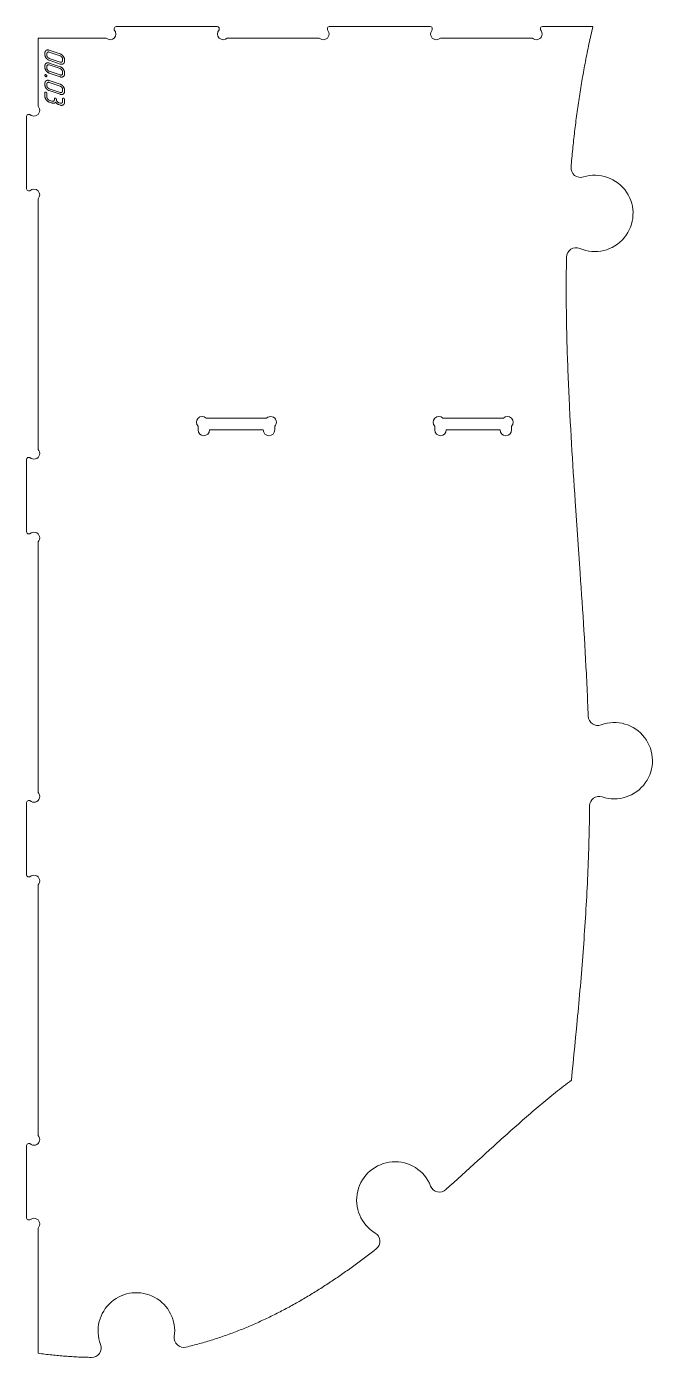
# Model space of a CAD drawing. Header units: millimetres. Extents: x 20 to 1394, y -707 to -10.
# Drawn here: x 1065 to 1394, y -707 to -10 of the extents above; entities that cross this region are included whole.
import ezdxf

# ---------------------------------------------------------------- set-up
doc = ezdxf.new("R2010")
doc.units = ezdxf.units.MM
doc.layers.add('Cut', color=7, linetype='Continuous', lineweight=0)
doc.layers.add('Mark', color=7, linetype='Continuous', lineweight=0)

msp = doc.modelspace()

# ---------------------------------------------------------------- linework, layer by layer
at = {"layer": 'Cut'}
for points in [[(1071.39, -16.18), (1107.15, -16.18, 1), (1111.39, -11.94), (1111.39, -11.18, -0.414214), (1112.39, -10.18), (1165.39, -10.18, -0.414214), (1166.39, -11.18), (1166.39, -11.94, 1), (1170.63, -16.18), (1218.86, -16.18, 1), (1223.1, -11.94), (1223.1, -11.18, -0.414214), (1224.1, -10.18), (1277.1, -10.18, -0.414214), (1278.1, -11.18), (1278.1, -11.94, 1), (1282.34, -16.18), (1330.57, -16.18, 1), (1334.81, -11.94), (1334.81, -11.18, -0.414214), (1335.81, -10.18), (1362.31, -10.18), (1362.04, -11.31), (1361.78, -12.45), (1361.52, -13.58), (1361.26, -14.72), (1361.01, -15.86), (1360.76, -16.99), (1360.51, -18.13), (1360.27, -19.27), (1360.02, -20.41), (1359.78, -21.55), (1359.55, -22.69), (1359.32, -23.83), (1359.08, -24.97), (1358.86, -26.11), (1358.63, -27.25), (1358.41, -28.39), (1358.19, -29.54), (1357.98, -30.68), (1357.76, -31.82), (1357.55, -32.97), (1357.34, -34.11), (1357.14, -35.26), (1356.94, -36.4), (1356.74, -37.55), (1356.54, -38.69), (1356.35, -39.84), (1356.15, -40.99), (1355.97, -42.14), (1355.78, -43.29), (1355.6, -44.44), (1355.42, -45.58), (1355.24, -46.73), (1355.06, -47.88), (1354.89, -49.04), (1354.72, -50.19), (1354.55, -51.34), (1354.39, -52.49), (1354.22, -53.64), (1354.06, -54.8), (1353.91, -55.95), (1353.75, -57.1), (1353.6, -58.26), (1353.45, -59.41), (1353.3, -60.57), (1353.16, -61.72), (1353.01, -62.88), (1352.87, -64.04), (1352.74, -65.19), (1352.6, -66.35), (1352.47, -67.51), (1352.34, -68.67), (1352.21, -69.82), (1352.08, -70.98), (1351.96, -72.14), (1351.84, -73.3), (1351.72, -74.46), (1351.6, -75.62), (1351.49, -76.78), (1351.38, -77.94), (1351.27, -79.11), (1351.16, -80.27), (1351.06, -81.43), (1350.95, -82.59), (1350.85, -83.76, 0.533959), (1357.34, -88.95, -1.438502), (1355.45, -126.4, 0.532879), (1348.48, -130.9), (1348.45, -132.76), (1348.42, -134.63), (1348.39, -136.5), (1348.37, -138.37), (1348.36, -140.24), (1348.34, -142.11), (1348.34, -143.98), (1348.33, -145.85), (1348.33, -147.72), (1348.33, -149.59), (1348.34, -151.47), (1348.35, -153.34), (1348.36, -155.21), (1348.38, -157.09), (1348.4, -158.96), (1348.43, -160.84), (1348.45, -162.72), (1348.48, -164.59), (1348.52, -166.47), (1348.55, -168.35), (1348.59, -170.22), (1348.64, -172.1), (1348.68, -173.98), (1348.73, -175.86), (1348.79, -177.74), (1348.84, -179.62), (1348.9, -181.5), (1348.96, -183.38), (1349.02, -185.26), (1349.09, -187.14), (1349.16, -189.02), (1349.23, -190.9), (1349.3, -192.79), (1349.38, -194.67), (1349.46, -196.55), (1349.54, -198.43), (1349.62, -200.32), (1349.71, -202.2), (1349.79, -204.09), (1349.88, -205.97), (1349.98, -207.85), (1350.07, -209.74), (1350.26, -213.51), (1350.46, -217.28), (1350.67, -221.05), (1350.89, -224.82), (1351.11, -228.59), (1351.33, -232.37), (1351.56, -236.14), (1351.8, -239.91), (1352.04, -243.68), (1352.29, -247.46), (1352.54, -251.23), (1352.79, -255), (1353.04, -258.78), (1353.56, -266.32), (1354.08, -273.86), (1354.6, -281.4), (1355.13, -288.94), (1355.65, -296.47), (1355.9, -300.24), (1356.16, -304), (1356.41, -307.76), (1356.66, -311.52), (1356.9, -315.28), (1357.14, -319.04), (1357.38, -322.8), (1357.61, -326.55), (1357.84, -330.3), (1358.06, -334.05), (1358.27, -337.8), (1358.48, -341.55), (1358.68, -345.29), (1358.88, -349.04), (1358.97, -350.91), (1359.06, -352.77), (1359.15, -354.64), (1359.24, -356.51), (1359.33, -358.38), (1359.41, -360.25), (1359.49, -362.11), (1359.57, -363.98), (1359.64, -365.84), (1359.72, -367.71), (1359.79, -369.57), (1359.86, -371.43, 0.510646), (1366.59, -375.94, -1.411983), (1367.18, -413.67, 0.509651), (1360.59, -418.37), (1360.57, -420.64), (1360.54, -422.91), (1360.51, -425.18), (1360.47, -427.45), (1360.43, -429.72), (1360.38, -431.98), (1360.33, -434.24), (1360.27, -436.51), (1360.2, -438.77), (1360.13, -441.03), (1360.06, -443.29), (1359.98, -445.54), (1359.9, -447.8), (1359.81, -450.06), (1359.72, -452.31), (1359.62, -454.57), (1359.52, -456.82), (1359.41, -459.07), (1359.3, -461.32), (1359.19, -463.57), (1359.07, -465.82), (1358.94, -468.07), (1358.82, -470.31), (1358.68, -472.56), (1358.55, -474.81), (1358.41, -477.05), (1358.27, -479.3), (1358.12, -481.54), (1357.97, -483.78), (1357.82, -486.02), (1357.66, -488.27), (1357.5, -490.51), (1357.34, -492.75), (1357.17, -494.99), (1357, -497.23), (1356.83, -499.47), (1356.65, -501.7), (1356.47, -503.94), (1356.29, -506.18), (1356.11, -508.42), (1355.92, -510.65), (1355.73, -512.89), (1355.54, -515.13), (1355.34, -517.36), (1355.14, -519.6), (1354.94, -521.84), (1354.74, -524.07), (1354.54, -526.31), (1354.33, -528.54), (1354.12, -530.78), (1353.7, -535.25), (1353.27, -539.72), (1352.83, -544.18), (1352.39, -548.65), (1351.94, -553.13), (1351.48, -557.6), (1351.02, -562.07), (1349.99, -562.86), (1348.95, -563.65), (1347.91, -564.45), (1346.88, -565.26), (1345.85, -566.07), (1344.82, -566.88), (1343.79, -567.7), (1342.77, -568.52), (1341.74, -569.34), (1340.72, -570.17), (1339.69, -571.01), (1338.67, -571.85), (1337.65, -572.69), (1336.63, -573.54), (1335.62, -574.39), (1334.6, -575.24), (1333.58, -576.1), (1332.56, -576.96), (1331.55, -577.82), (1330.53, -578.69), (1329.52, -579.57), (1328.5, -580.44), (1327.49, -581.32), (1326.47, -582.21), (1325.45, -583.09), (1324.44, -583.98), (1323.42, -584.88), (1322.4, -585.77), (1321.39, -586.67), (1320.37, -587.58), (1319.35, -588.48), (1318.33, -589.39), (1317.31, -590.3), (1316.29, -591.21), (1315.27, -592.13), (1314.25, -593.05), (1313.23, -593.97), (1312.21, -594.89), (1311.18, -595.82), (1310.16, -596.75), (1309.13, -597.68), (1308.11, -598.61), (1306.05, -600.48), (1304, -602.35), (1301.93, -604.23), (1299.87, -606.12), (1297.79, -608.01), (1295.72, -609.9), (1293.63, -611.8), (1291.54, -613.7), (1289.45, -615.59), (1287.35, -617.49), (1285.24, -619.39, -0.522607), (1277.25, -617.52, 1.395551), (1248.23, -642.16, -0.526423), (1248.75, -650.39), (1247.37, -651.46), (1245.99, -652.52), (1244.61, -653.58), (1243.22, -654.64), (1241.83, -655.69), (1240.43, -656.73), (1239.03, -657.77), (1237.63, -658.8), (1236.92, -659.31), (1236.21, -659.83), (1235.51, -660.34), (1234.8, -660.85), (1234.09, -661.35), (1233.38, -661.86), (1232.66, -662.36), (1231.95, -662.87), (1231.23, -663.37), (1230.52, -663.86), (1229.8, -664.36), (1229.08, -664.86), (1228.36, -665.35), (1227.64, -665.84), (1226.91, -666.33), (1226.19, -666.82), (1225.46, -667.31), (1224.74, -667.79), (1224.01, -668.27), (1223.28, -668.75), (1222.54, -669.23), (1221.81, -669.71), (1221.08, -670.18), (1220.34, -670.65), (1219.6, -671.12), (1218.86, -671.59), (1218.12, -672.06), (1217.38, -672.52), (1216.64, -672.98), (1215.89, -673.44), (1215.15, -673.9), (1214.4, -674.36), (1213.65, -674.81), (1212.9, -675.26), (1212.15, -675.71), (1211.39, -676.16), (1210.64, -676.6), (1209.88, -677.04), (1209.12, -677.48), (1208.36, -677.92), (1207.6, -678.35), (1206.84, -678.79), (1206.07, -679.22), (1205.3, -679.64), (1204.54, -680.07), (1203.77, -680.49), (1202.99, -680.91), (1202.22, -681.33), (1201.45, -681.74), (1200.67, -682.16), (1199.89, -682.57), (1199.11, -682.97), (1198.33, -683.38), (1197.55, -683.78), (1196.76, -684.18), (1195.98, -684.58), (1195.19, -684.97), (1194.4, -685.36), (1193.61, -685.75), (1192.81, -686.14), (1192.02, -686.52), (1191.22, -686.9), (1190.42, -687.28), (1189.62, -687.65), (1188.82, -688.03), (1188.02, -688.39), (1187.21, -688.76), (1186.4, -689.12), (1185.59, -689.48), (1184.78, -689.84), (1183.97, -690.2), (1183.16, -690.55), (1182.34, -690.89), (1181.52, -691.24), (1180.7, -691.58), (1179.88, -691.92), (1179.05, -692.26), (1178.23, -692.59), (1177.4, -692.92), (1176.57, -693.25), (1175.74, -693.57), (1174.9, -693.89), (1174.07, -694.21), (1173.23, -694.52), (1172.39, -694.83), (1171.55, -695.14), (1170.71, -695.44), (1169.86, -695.74), (1169.01, -696.04), (1168.16, -696.33), (1167.31, -696.62), (1166.46, -696.91), (1165.6, -697.19), (1164.75, -697.47), (1163.89, -697.75), (1163.03, -698.02), (1162.16, -698.29), (1161.3, -698.56), (1160.43, -698.82), (1159.56, -699.08), (1158.69, -699.34), (1157.81, -699.59), (1156.94, -699.83), (1156.06, -700.08), (1155.18, -700.32), (1154.3, -700.56), (1153.41, -700.79), (1152.53, -701.02), (1151.64, -701.25), (1150.75, -701.47), (1149.85, -701.69), (1148.96, -701.9, -0.528724), (1142.85, -696.33, 1.287373), (1104.13, -700.53, -0.527789), (1099.38, -707.28), (1098.53, -707.27), (1097.69, -707.25), (1096.84, -707.23), (1095.98, -707.21), (1095.13, -707.18), (1094.28, -707.15), (1093.42, -707.12), (1092.56, -707.08), (1091.7, -707.04), (1090.84, -706.99), (1089.97, -706.95), (1089.11, -706.9), (1088.24, -706.84), (1087.37, -706.78), (1086.5, -706.72), (1085.62, -706.66), (1084.75, -706.59), (1083.87, -706.52), (1082.99, -706.44), (1082.11, -706.36), (1081.23, -706.28), (1080.34, -706.19), (1079.46, -706.1), (1078.57, -706.01), (1077.68, -705.91), (1076.79, -705.81), (1075.89, -705.7), (1074.99, -705.6), (1074.1, -705.48), (1073.2, -705.37), (1072.29, -705.25), (1071.39, -705.13), (1071.39, -639.52, 1), (1067.15, -635.28), (1066.39, -635.28, -0.414214), (1065.39, -634.28), (1065.39, -596.28, -0.414214), (1066.39, -595.28), (1067.15, -595.28, 1), (1071.39, -591.03), (1071.39, -459.82, 1), (1067.15, -455.58), (1066.39, -455.58, -0.414214), (1065.39, -454.58), (1065.39, -416.58, -0.414214), (1066.39, -415.58), (1067.15, -415.58, 1), (1071.39, -411.33), (1071.39, -280.12, 1), (1067.15, -275.88), (1066.39, -275.88, -0.414214), (1065.39, -274.88), (1065.39, -236.88, -0.414214), (1066.39, -235.88), (1067.15, -235.88, 1), (1071.39, -231.63), (1071.39, -100.42, 1), (1067.15, -96.18), (1066.39, -96.18, -0.414214), (1065.39, -95.18), (1065.39, -57.18, -0.414214), (1066.39, -56.18), (1067.15, -56.18, 1), (1071.39, -51.93)], [(1159.53, -215.28, 1), (1155.29, -219.52), (1155.29, -221.48, 1), (1161.29, -221.48), (1189.49, -221.48, 1), (1195.49, -221.48), (1195.49, -219.52, 1), (1191.25, -215.28)], [(1283.7, -215.28, 1), (1279.46, -219.52), (1279.46, -221.48, 1), (1285.46, -221.48), (1313.66, -221.48, 1), (1319.66, -221.48), (1319.66, -219.52, 1), (1315.41, -215.28)]]:
    msp.add_lwpolyline(points, format="xyb", close=True, dxfattribs=at)
at = {"layer": 'Mark'}
for points in [[(1077.28, -27.83), (1082.99, -29.77), (1083.11, -29.81), (1083.22, -29.84), (1083.34, -29.87), (1083.45, -29.89), (1083.56, -29.9), (1083.66, -29.91), (1083.77, -29.91), (1083.87, -29.9), (1083.97, -29.89), (1084.07, -29.88), (1084.16, -29.85), (1084.26, -29.82), (1084.35, -29.79), (1084.44, -29.75), (1084.52, -29.7), (1084.61, -29.65), (1084.69, -29.59), (1084.76, -29.53), (1084.84, -29.47), (1084.9, -29.4), (1084.96, -29.32), (1085.02, -29.24), (1085.06, -29.16), (1085.11, -29.08), (1085.15, -28.99), (1085.18, -28.89), (1085.21, -28.8), (1085.23, -28.7), (1085.25, -28.59), (1085.27, -28.48), (1085.27, -28.37), (1085.28, -28.25), (1085.28, -27.54), (1085.27, -27.42), (1085.27, -27.3), (1085.25, -27.18), (1085.23, -27.07), (1085.21, -26.95), (1085.18, -26.83), (1085.15, -26.72), (1085.11, -26.6), (1085.06, -26.49), (1085.01, -26.37), (1084.96, -26.26), (1084.9, -26.14), (1084.83, -26.03), (1084.76, -25.92), (1084.69, -25.8), (1084.61, -25.69), (1084.52, -25.58), (1084.43, -25.48), (1084.35, -25.38), (1084.25, -25.28), (1084.16, -25.19), (1084.07, -25.1), (1083.97, -25.02), (1083.87, -24.94), (1083.77, -24.86), (1083.66, -24.79), (1083.55, -24.73), (1083.45, -24.67), (1083.34, -24.61), (1083.22, -24.56), (1083.11, -24.52), (1082.99, -24.47), (1077.28, -22.53), (1077.16, -22.49), (1077.04, -22.46), (1076.93, -22.44), (1076.82, -22.42), (1076.71, -22.4), (1076.6, -22.4), (1076.5, -22.39), (1076.4, -22.4), (1076.3, -22.41), (1076.2, -22.43), (1076.1, -22.45), (1076.01, -22.48), (1075.92, -22.51), (1075.83, -22.55), (1075.74, -22.6), (1075.66, -22.65), (1075.58, -22.71), (1075.5, -22.77), (1075.43, -22.83), (1075.37, -22.9), (1075.31, -22.98), (1075.25, -23.05), (1075.2, -23.13), (1075.16, -23.22), (1075.12, -23.31), (1075.08, -23.4), (1075.06, -23.5), (1075.03, -23.6), (1075.01, -23.7), (1075, -23.81), (1074.99, -23.92), (1074.99, -24.04), (1074.99, -24.75), (1074.99, -24.87), (1075, -24.99), (1075.01, -25.11), (1075.03, -25.23), (1075.06, -25.35), (1075.08, -25.46), (1075.12, -25.58), (1075.16, -25.7), (1075.2, -25.81), (1075.25, -25.93), (1075.31, -26.04), (1075.37, -26.16), (1075.43, -26.27), (1075.5, -26.38), (1075.58, -26.5), (1075.66, -26.61), (1075.74, -26.72), (1075.83, -26.83), (1075.92, -26.93), (1076.01, -27.02), (1076.1, -27.11), (1076.2, -27.2), (1076.3, -27.29), (1076.4, -27.36), (1076.5, -27.44), (1076.6, -27.51), (1076.71, -27.57), (1076.82, -27.63), (1076.93, -27.69), (1077.04, -27.74), (1077.16, -27.79)], [(1077.28, -26.82), (1082.99, -28.77), (1083.06, -28.79), (1083.12, -28.8), (1083.18, -28.82), (1083.25, -28.83), (1083.31, -28.84), (1083.37, -28.84), (1083.43, -28.84), (1083.48, -28.84), (1083.54, -28.83), (1083.59, -28.82), (1083.65, -28.81), (1083.7, -28.79), (1083.75, -28.77), (1083.8, -28.75), (1083.85, -28.72), (1083.9, -28.69), (1083.94, -28.66), (1083.99, -28.63), (1084.03, -28.59), (1084.06, -28.55), (1084.1, -28.51), (1084.13, -28.46), (1084.16, -28.42), (1084.18, -28.37), (1084.2, -28.32), (1084.22, -28.27), (1084.24, -28.21), (1084.25, -28.16), (1084.26, -28.1), (1084.27, -28.04), (1084.27, -27.97), (1084.28, -27.91), (1084.28, -27.2), (1084.27, -27.13), (1084.27, -27.07), (1084.26, -27), (1084.25, -26.94), (1084.24, -26.87), (1084.22, -26.81), (1084.2, -26.74), (1084.18, -26.68), (1084.16, -26.61), (1084.13, -26.55), (1084.1, -26.49), (1084.06, -26.42), (1084.03, -26.36), (1083.99, -26.29), (1083.94, -26.23), (1083.9, -26.17), (1083.85, -26.1), (1083.8, -26.05), (1083.75, -25.99), (1083.7, -25.93), (1083.65, -25.88), (1083.59, -25.83), (1083.54, -25.79), (1083.48, -25.74), (1083.42, -25.7), (1083.37, -25.66), (1083.31, -25.62), (1083.25, -25.59), (1083.18, -25.56), (1083.12, -25.53), (1083.06, -25.5), (1082.99, -25.48), (1077.28, -23.54), (1077.21, -23.52), (1077.15, -23.5), (1077.08, -23.49), (1077.02, -23.47), (1076.96, -23.47), (1076.9, -23.46), (1076.84, -23.46), (1076.78, -23.47), (1076.73, -23.47), (1076.67, -23.48), (1076.62, -23.49), (1076.57, -23.51), (1076.52, -23.53), (1076.47, -23.55), (1076.42, -23.58), (1076.37, -23.61), (1076.32, -23.64), (1076.28, -23.67), (1076.24, -23.71), (1076.2, -23.75), (1076.17, -23.79), (1076.14, -23.83), (1076.11, -23.88), (1076.09, -23.93), (1076.06, -23.97), (1076.04, -24.03), (1076.03, -24.08), (1076.01, -24.14), (1076, -24.19), (1076, -24.25), (1075.99, -24.32), (1075.99, -24.38), (1075.99, -25.09), (1075.99, -25.16), (1076, -25.23), (1076, -25.29), (1076.01, -25.36), (1076.03, -25.42), (1076.04, -25.49), (1076.06, -25.56), (1076.08, -25.62), (1076.11, -25.69), (1076.14, -25.75), (1076.17, -25.81), (1076.2, -25.88), (1076.24, -25.94), (1076.28, -26.01), (1076.32, -26.07), (1076.37, -26.13), (1076.42, -26.2), (1076.46, -26.26), (1076.51, -26.31), (1076.57, -26.37), (1076.62, -26.42), (1076.67, -26.47), (1076.73, -26.52), (1076.78, -26.56), (1076.84, -26.6), (1076.9, -26.64), (1076.96, -26.68), (1077.02, -26.71), (1077.08, -26.74), (1077.15, -26.77), (1077.21, -26.8)], [(1077.28, -34.55), (1082.99, -36.49), (1083.11, -36.53), (1083.22, -36.56), (1083.34, -36.59), (1083.45, -36.61), (1083.56, -36.62), (1083.66, -36.63), (1083.77, -36.63), (1083.87, -36.62), (1083.97, -36.61), (1084.07, -36.6), (1084.16, -36.57), (1084.26, -36.55), (1084.35, -36.51), (1084.44, -36.47), (1084.52, -36.42), (1084.61, -36.37), (1084.69, -36.31), (1084.76, -36.25), (1084.84, -36.19), (1084.9, -36.12), (1084.96, -36.04), (1085.02, -35.97), (1085.06, -35.88), (1085.11, -35.8), (1085.15, -35.71), (1085.18, -35.62), (1085.21, -35.52), (1085.23, -35.42), (1085.25, -35.31), (1085.27, -35.2), (1085.27, -35.09), (1085.28, -34.97), (1085.28, -34.26), (1085.27, -34.14), (1085.27, -34.02), (1085.25, -33.9), (1085.23, -33.79), (1085.21, -33.67), (1085.18, -33.55), (1085.15, -33.44), (1085.11, -33.32), (1085.06, -33.21), (1085.01, -33.09), (1084.96, -32.98), (1084.9, -32.86), (1084.83, -32.75), (1084.76, -32.64), (1084.69, -32.53), (1084.61, -32.41), (1084.52, -32.3), (1084.43, -32.2), (1084.35, -32.1), (1084.25, -32), (1084.16, -31.91), (1084.07, -31.82), (1083.97, -31.74), (1083.87, -31.66), (1083.77, -31.59), (1083.66, -31.52), (1083.55, -31.45), (1083.45, -31.39), (1083.34, -31.33), (1083.22, -31.28), (1083.11, -31.24), (1082.99, -31.19), (1077.28, -29.25), (1077.16, -29.21), (1077.04, -29.18), (1076.93, -29.16), (1076.82, -29.14), (1076.71, -29.13), (1076.6, -29.12), (1076.5, -29.12), (1076.4, -29.12), (1076.3, -29.13), (1076.2, -29.15), (1076.1, -29.17), (1076.01, -29.2), (1075.92, -29.23), (1075.83, -29.27), (1075.74, -29.32), (1075.66, -29.37), (1075.58, -29.43), (1075.5, -29.49), (1075.43, -29.55), (1075.37, -29.62), (1075.31, -29.7), (1075.25, -29.77), (1075.2, -29.85), (1075.16, -29.94), (1075.12, -30.03), (1075.08, -30.12), (1075.06, -30.22), (1075.03, -30.32), (1075.01, -30.42), (1075, -30.53), (1074.99, -30.64), (1074.99, -30.76), (1074.99, -31.48), (1074.99, -31.59), (1075, -31.71), (1075.01, -31.83), (1075.03, -31.95), (1075.06, -32.07), (1075.08, -32.19), (1075.12, -32.3), (1075.16, -32.42), (1075.2, -32.53), (1075.25, -32.65), (1075.31, -32.76), (1075.37, -32.88), (1075.43, -32.99), (1075.5, -33.11), (1075.58, -33.22), (1075.66, -33.33), (1075.74, -33.44), (1075.83, -33.55), (1075.92, -33.65), (1076.01, -33.74), (1076.1, -33.84), (1076.2, -33.92), (1076.3, -34.01), (1076.4, -34.09), (1076.5, -34.16), (1076.6, -34.23), (1076.71, -34.29), (1076.82, -34.35), (1076.93, -34.41), (1077.04, -34.46), (1077.16, -34.51)], [(1077.28, -33.55), (1082.99, -35.49), (1083.06, -35.51), (1083.12, -35.53), (1083.18, -35.54), (1083.25, -35.55), (1083.31, -35.56), (1083.37, -35.56), (1083.43, -35.56), (1083.48, -35.56), (1083.54, -35.55), (1083.59, -35.54), (1083.65, -35.53), (1083.7, -35.51), (1083.75, -35.49), (1083.8, -35.47), (1083.85, -35.44), (1083.9, -35.41), (1083.94, -35.38), (1083.99, -35.35), (1084.03, -35.31), (1084.06, -35.27), (1084.1, -35.23), (1084.13, -35.19), (1084.16, -35.14), (1084.18, -35.09), (1084.2, -35.04), (1084.22, -34.99), (1084.24, -34.94), (1084.25, -34.88), (1084.26, -34.82), (1084.27, -34.76), (1084.27, -34.7), (1084.28, -34.63), (1084.28, -33.92), (1084.27, -33.85), (1084.27, -33.79), (1084.26, -33.72), (1084.25, -33.66), (1084.24, -33.59), (1084.22, -33.53), (1084.2, -33.46), (1084.18, -33.4), (1084.16, -33.34), (1084.13, -33.27), (1084.1, -33.21), (1084.06, -33.14), (1084.03, -33.08), (1083.99, -33.02), (1083.94, -32.95), (1083.9, -32.89), (1083.85, -32.83), (1083.8, -32.77), (1083.75, -32.71), (1083.7, -32.65), (1083.65, -32.6), (1083.59, -32.55), (1083.54, -32.51), (1083.48, -32.46), (1083.42, -32.42), (1083.37, -32.38), (1083.31, -32.35), (1083.25, -32.31), (1083.18, -32.28), (1083.12, -32.25), (1083.06, -32.22), (1082.99, -32.2), (1077.28, -30.26), (1077.21, -30.24), (1077.15, -30.22), (1077.08, -30.21), (1077.02, -30.2), (1076.96, -30.19), (1076.9, -30.18), (1076.84, -30.18), (1076.78, -30.19), (1076.73, -30.19), (1076.67, -30.2), (1076.62, -30.21), (1076.57, -30.23), (1076.52, -30.25), (1076.47, -30.27), (1076.42, -30.3), (1076.37, -30.33), (1076.32, -30.36), (1076.28, -30.4), (1076.24, -30.43), (1076.2, -30.47), (1076.17, -30.51), (1076.14, -30.55), (1076.11, -30.6), (1076.09, -30.65), (1076.06, -30.7), (1076.04, -30.75), (1076.03, -30.8), (1076.01, -30.86), (1076, -30.91), (1076, -30.97), (1075.99, -31.04), (1075.99, -31.1), (1075.99, -31.82), (1075.99, -31.88), (1076, -31.95), (1076, -32.01), (1076.01, -32.08), (1076.03, -32.15), (1076.04, -32.21), (1076.06, -32.28), (1076.08, -32.34), (1076.11, -32.41), (1076.14, -32.47), (1076.17, -32.54), (1076.2, -32.6), (1076.24, -32.66), (1076.28, -32.73), (1076.32, -32.79), (1076.37, -32.86), (1076.42, -32.92), (1076.46, -32.98), (1076.51, -33.04), (1076.57, -33.09), (1076.62, -33.14), (1076.67, -33.19), (1076.73, -33.24), (1076.78, -33.28), (1076.84, -33.32), (1076.9, -33.36), (1076.96, -33.4), (1077.02, -33.43), (1077.08, -33.47), (1077.15, -33.49), (1077.21, -33.52)], [(1075.99, -36.04), (1075.99, -35.98), (1075.98, -35.92), (1075.97, -35.86), (1075.96, -35.81), (1075.94, -35.76), (1075.92, -35.71), (1075.89, -35.66), (1075.87, -35.62), (1075.83, -35.58), (1075.8, -35.54), (1075.75, -35.51), (1075.71, -35.47), (1075.66, -35.44), (1075.61, -35.41), (1075.55, -35.39), (1075.49, -35.37), (1075.43, -35.35), (1075.37, -35.33), (1075.32, -35.33), (1075.27, -35.32), (1075.23, -35.33), (1075.19, -35.33), (1075.15, -35.35), (1075.12, -35.36), (1075.09, -35.39), (1075.06, -35.42), (1075.04, -35.45), (1075.02, -35.49), (1075.01, -35.53), (1075, -35.58), (1074.99, -35.64), (1074.99, -35.7), (1074.99, -35.76), (1075, -35.82), (1075.01, -35.88), (1075.02, -35.93), (1075.04, -35.98), (1075.06, -36.03), (1075.09, -36.08), (1075.12, -36.12), (1075.15, -36.16), (1075.19, -36.2), (1075.23, -36.23), (1075.27, -36.27), (1075.32, -36.3), (1075.37, -36.33), (1075.43, -36.35), (1075.49, -36.37), (1075.55, -36.39), (1075.61, -36.41), (1075.66, -36.41), (1075.71, -36.42), (1075.75, -36.41), (1075.8, -36.41), (1075.83, -36.39), (1075.87, -36.37), (1075.89, -36.35), (1075.92, -36.32), (1075.94, -36.29), (1075.96, -36.25), (1075.97, -36.2), (1075.98, -36.15), (1075.99, -36.1)], [(1077.28, -43.71), (1082.99, -45.65), (1083.11, -45.69), (1083.22, -45.72), (1083.34, -45.75), (1083.45, -45.76), (1083.56, -45.78), (1083.66, -45.79), (1083.77, -45.79), (1083.87, -45.78), (1083.97, -45.77), (1084.07, -45.75), (1084.16, -45.73), (1084.26, -45.7), (1084.35, -45.67), (1084.44, -45.63), (1084.52, -45.58), (1084.61, -45.53), (1084.69, -45.47), (1084.76, -45.41), (1084.84, -45.34), (1084.9, -45.27), (1084.96, -45.2), (1085.02, -45.12), (1085.06, -45.04), (1085.11, -44.96), (1085.15, -44.87), (1085.18, -44.77), (1085.21, -44.68), (1085.23, -44.57), (1085.25, -44.47), (1085.27, -44.36), (1085.27, -44.25), (1085.28, -44.13), (1085.28, -43.41), (1085.27, -43.3), (1085.27, -43.18), (1085.25, -43.06), (1085.23, -42.94), (1085.21, -42.83), (1085.18, -42.71), (1085.15, -42.6), (1085.11, -42.48), (1085.06, -42.36), (1085.01, -42.25), (1084.96, -42.14), (1084.9, -42.02), (1084.83, -41.91), (1084.76, -41.8), (1084.69, -41.68), (1084.61, -41.57), (1084.52, -41.46), (1084.43, -41.35), (1084.35, -41.25), (1084.25, -41.16), (1084.16, -41.07), (1084.07, -40.98), (1083.97, -40.9), (1083.87, -40.82), (1083.77, -40.74), (1083.66, -40.67), (1083.55, -40.61), (1083.45, -40.55), (1083.34, -40.49), (1083.22, -40.44), (1083.11, -40.39), (1082.99, -40.35), (1077.28, -38.41), (1077.16, -38.37), (1077.04, -38.34), (1076.93, -38.32), (1076.82, -38.3), (1076.71, -38.28), (1076.6, -38.28), (1076.5, -38.27), (1076.4, -38.28), (1076.3, -38.29), (1076.2, -38.3), (1076.1, -38.33), (1076.01, -38.36), (1075.92, -38.39), (1075.83, -38.43), (1075.74, -38.48), (1075.66, -38.53), (1075.58, -38.59), (1075.5, -38.65), (1075.43, -38.71), (1075.37, -38.78), (1075.31, -38.85), (1075.25, -38.93), (1075.2, -39.01), (1075.16, -39.1), (1075.12, -39.19), (1075.08, -39.28), (1075.06, -39.38), (1075.03, -39.48), (1075.01, -39.58), (1075, -39.69), (1074.99, -39.8), (1074.99, -39.92), (1074.99, -40.63), (1074.99, -40.75), (1075, -40.87), (1075.01, -40.99), (1075.03, -41.11), (1075.06, -41.23), (1075.08, -41.34), (1075.12, -41.46), (1075.16, -41.58), (1075.2, -41.69), (1075.25, -41.81), (1075.31, -41.92), (1075.37, -42.04), (1075.43, -42.15), (1075.5, -42.26), (1075.58, -42.38), (1075.66, -42.49), (1075.74, -42.6), (1075.83, -42.7), (1075.92, -42.8), (1076.01, -42.9), (1076.1, -42.99), (1076.2, -43.08), (1076.3, -43.16), (1076.4, -43.24), (1076.5, -43.32), (1076.6, -43.39), (1076.71, -43.45), (1076.82, -43.51), (1076.93, -43.57), (1077.04, -43.62), (1077.16, -43.67)], [(1077.28, -42.7), (1082.99, -44.64), (1083.06, -44.66), (1083.12, -44.68), (1083.18, -44.7), (1083.25, -44.71), (1083.31, -44.71), (1083.37, -44.72), (1083.43, -44.72), (1083.48, -44.72), (1083.54, -44.71), (1083.59, -44.7), (1083.65, -44.69), (1083.7, -44.67), (1083.75, -44.65), (1083.8, -44.63), (1083.85, -44.6), (1083.9, -44.57), (1083.94, -44.54), (1083.99, -44.5), (1084.03, -44.47), (1084.06, -44.43), (1084.1, -44.39), (1084.13, -44.34), (1084.16, -44.3), (1084.18, -44.25), (1084.2, -44.2), (1084.22, -44.15), (1084.24, -44.09), (1084.25, -44.04), (1084.26, -43.98), (1084.27, -43.92), (1084.27, -43.85), (1084.28, -43.79), (1084.28, -43.07), (1084.27, -43.01), (1084.27, -42.94), (1084.26, -42.88), (1084.25, -42.81), (1084.24, -42.75), (1084.22, -42.69), (1084.2, -42.62), (1084.18, -42.56), (1084.16, -42.49), (1084.13, -42.43), (1084.1, -42.36), (1084.06, -42.3), (1084.03, -42.24), (1083.99, -42.17), (1083.94, -42.11), (1083.9, -42.05), (1083.85, -41.98), (1083.8, -41.92), (1083.75, -41.87), (1083.7, -41.81), (1083.65, -41.76), (1083.59, -41.71), (1083.54, -41.66), (1083.48, -41.62), (1083.42, -41.58), (1083.37, -41.54), (1083.31, -41.5), (1083.25, -41.47), (1083.18, -41.44), (1083.12, -41.41), (1083.06, -41.38), (1082.99, -41.36), (1077.28, -39.42), (1077.21, -39.4), (1077.15, -39.38), (1077.08, -39.36), (1077.02, -39.35), (1076.96, -39.35), (1076.9, -39.34), (1076.84, -39.34), (1076.78, -39.34), (1076.73, -39.35), (1076.67, -39.36), (1076.62, -39.37), (1076.57, -39.39), (1076.52, -39.41), (1076.47, -39.43), (1076.42, -39.46), (1076.37, -39.49), (1076.32, -39.52), (1076.28, -39.55), (1076.24, -39.59), (1076.2, -39.63), (1076.17, -39.67), (1076.14, -39.71), (1076.11, -39.76), (1076.09, -39.8), (1076.06, -39.85), (1076.04, -39.9), (1076.03, -39.96), (1076.01, -40.01), (1076, -40.07), (1076, -40.13), (1075.99, -40.19), (1075.99, -40.26), (1075.99, -40.97), (1075.99, -41.04), (1076, -41.11), (1076, -41.17), (1076.01, -41.24), (1076.03, -41.3), (1076.04, -41.37), (1076.06, -41.43), (1076.08, -41.5), (1076.11, -41.56), (1076.14, -41.63), (1076.17, -41.69), (1076.2, -41.76), (1076.24, -41.82), (1076.28, -41.89), (1076.32, -41.95), (1076.37, -42.01), (1076.42, -42.08), (1076.46, -42.14), (1076.51, -42.19), (1076.57, -42.25), (1076.62, -42.3), (1076.67, -42.35), (1076.73, -42.4), (1076.78, -42.44), (1076.84, -42.48), (1076.9, -42.52), (1076.96, -42.56), (1077.02, -42.59), (1077.08, -42.62), (1077.15, -42.65), (1077.21, -42.68)], [(1077.28, -49.71), (1078.7, -50.19), (1078.78, -50.22), (1078.86, -50.24), (1078.94, -50.26), (1079.02, -50.28), (1079.09, -50.29), (1079.17, -50.31), (1079.24, -50.31), (1079.32, -50.32), (1079.39, -50.32), (1079.46, -50.32), (1079.54, -50.32), (1079.61, -50.31), (1079.68, -50.31), (1079.75, -50.3), (1079.82, -50.28), (1079.89, -50.26), (1079.95, -50.24), (1080.02, -50.22), (1080.08, -50.2), (1080.14, -50.17), (1080.19, -50.15), (1080.25, -50.12), (1080.3, -50.08), (1080.34, -50.05), (1080.39, -50.01), (1080.43, -49.97), (1080.47, -49.93), (1080.51, -49.89), (1080.54, -49.85), (1080.57, -49.8), (1080.6, -49.75), (1080.63, -49.7), (1080.7, -49.82), (1080.78, -49.93), (1080.85, -50.04), (1080.94, -50.15), (1081.03, -50.25), (1081.12, -50.35), (1081.22, -50.44), (1081.32, -50.53), (1081.42, -50.61), (1081.53, -50.69), (1081.65, -50.76), (1081.76, -50.83), (1081.88, -50.89), (1082.01, -50.95), (1082.14, -51), (1082.28, -51.05), (1082.99, -51.29), (1083.11, -51.33), (1083.22, -51.36), (1083.34, -51.39), (1083.45, -51.41), (1083.56, -51.42), (1083.66, -51.43), (1083.77, -51.43), (1083.87, -51.43), (1083.97, -51.42), (1084.07, -51.4), (1084.16, -51.38), (1084.26, -51.35), (1084.35, -51.31), (1084.44, -51.27), (1084.52, -51.23), (1084.61, -51.18), (1084.69, -51.12), (1084.76, -51.06), (1084.84, -50.99), (1084.9, -50.92), (1084.96, -50.85), (1085.02, -50.77), (1085.06, -50.69), (1085.11, -50.61), (1085.15, -50.52), (1085.18, -50.42), (1085.21, -50.33), (1085.23, -50.22), (1085.25, -50.12), (1085.27, -50.01), (1085.27, -49.9), (1085.28, -49.78), (1085.28, -48.35), (1085.27, -48.29), (1085.27, -48.23), (1085.26, -48.17), (1085.25, -48.12), (1085.23, -48.07), (1085.21, -48.02), (1085.18, -47.98), (1085.15, -47.93), (1085.12, -47.89), (1085.08, -47.85), (1085.04, -47.82), (1085, -47.79), (1084.95, -47.75), (1084.89, -47.73), (1084.84, -47.7), (1084.78, -47.68), (1084.72, -47.66), (1084.66, -47.65), (1084.61, -47.64), (1084.56, -47.64), (1084.51, -47.64), (1084.47, -47.65), (1084.43, -47.66), (1084.4, -47.68), (1084.37, -47.7), (1084.35, -47.73), (1084.33, -47.76), (1084.31, -47.8), (1084.29, -47.85), (1084.28, -47.9), (1084.28, -47.95), (1084.28, -48.01), (1084.28, -49.44), (1084.27, -49.5), (1084.27, -49.57), (1084.26, -49.63), (1084.25, -49.69), (1084.24, -49.74), (1084.22, -49.8), (1084.2, -49.85), (1084.18, -49.9), (1084.16, -49.95), (1084.13, -49.99), (1084.1, -50.03), (1084.06, -50.08), (1084.03, -50.11), (1083.99, -50.15), (1083.94, -50.19), (1083.9, -50.22), (1083.85, -50.25), (1083.8, -50.27), (1083.75, -50.3), (1083.7, -50.32), (1083.65, -50.33), (1083.59, -50.34), (1083.54, -50.35), (1083.48, -50.36), (1083.43, -50.36), (1083.37, -50.36), (1083.31, -50.36), (1083.25, -50.35), (1083.18, -50.34), (1083.12, -50.33), (1083.06, -50.31), (1082.99, -50.29), (1082.28, -50.04), (1082.21, -50.02), (1082.15, -49.99), (1082.08, -49.96), (1082.02, -49.93), (1081.96, -49.9), (1081.9, -49.86), (1081.84, -49.82), (1081.78, -49.78), (1081.73, -49.74), (1081.67, -49.69), (1081.62, -49.64), (1081.57, -49.59), (1081.51, -49.54), (1081.46, -49.48), (1081.41, -49.42), (1081.37, -49.36), (1081.32, -49.3), (1081.28, -49.23), (1081.24, -49.17), (1081.2, -49.1), (1081.17, -49.04), (1081.14, -48.98), (1081.11, -48.91), (1081.08, -48.85), (1081.06, -48.78), (1081.04, -48.72), (1081.03, -48.65), (1081.01, -48.59), (1081, -48.52), (1081, -48.45), (1080.99, -48.39), (1080.99, -48.32), (1080.99, -48.26), (1080.98, -48.2), (1080.97, -48.15), (1080.96, -48.09), (1080.94, -48.04), (1080.92, -47.99), (1080.89, -47.95), (1080.87, -47.9), (1080.83, -47.86), (1080.8, -47.83), (1080.75, -47.79), (1080.71, -47.76), (1080.66, -47.73), (1080.61, -47.7), (1080.55, -47.67), (1080.49, -47.65), (1080.43, -47.63), (1080.37, -47.62), (1080.32, -47.61), (1080.27, -47.61), (1080.23, -47.61), (1080.19, -47.62), (1080.15, -47.63), (1080.12, -47.65), (1080.09, -47.67), (1080.06, -47.7), (1080.04, -47.73), (1080.02, -47.77), (1080.01, -47.82), (1080, -47.87), (1079.99, -47.92), (1079.99, -47.98), (1079.99, -48.34), (1079.99, -48.4), (1079.98, -48.47), (1079.98, -48.53), (1079.97, -48.59), (1079.95, -48.64), (1079.94, -48.7), (1079.92, -48.75), (1079.9, -48.8), (1079.87, -48.85), (1079.84, -48.89), (1079.81, -48.94), (1079.78, -48.98), (1079.74, -49.02), (1079.7, -49.05), (1079.66, -49.09), (1079.61, -49.12), (1079.57, -49.15), (1079.52, -49.17), (1079.47, -49.2), (1079.41, -49.22), (1079.36, -49.23), (1079.31, -49.25), (1079.25, -49.25), (1079.2, -49.26), (1079.14, -49.26), (1079.08, -49.26), (1079.02, -49.26), (1078.96, -49.25), (1078.9, -49.24), (1078.84, -49.23), (1078.77, -49.21), (1078.7, -49.19), (1077.28, -48.7), (1077.21, -48.68), (1077.15, -48.65), (1077.08, -48.62), (1077.02, -48.59), (1076.96, -48.56), (1076.9, -48.52), (1076.84, -48.48), (1076.78, -48.44), (1076.73, -48.4), (1076.67, -48.35), (1076.62, -48.3), (1076.57, -48.25), (1076.51, -48.19), (1076.46, -48.14), (1076.41, -48.08), (1076.37, -48.02), (1076.32, -47.95), (1076.28, -47.89), (1076.24, -47.83), (1076.2, -47.76), (1076.17, -47.7), (1076.14, -47.63), (1076.11, -47.57), (1076.08, -47.51), (1076.06, -47.44), (1076.04, -47.37), (1076.03, -47.31), (1076.01, -47.24), (1076, -47.18), (1076, -47.11), (1075.99, -47.05), (1075.99, -46.98), (1075.99, -45.19), (1075.99, -45.13), (1075.98, -45.07), (1075.97, -45.02), (1075.96, -44.96), (1075.94, -44.91), (1075.92, -44.87), (1075.89, -44.82), (1075.87, -44.78), (1075.83, -44.74), (1075.8, -44.7), (1075.75, -44.66), (1075.71, -44.63), (1075.66, -44.6), (1075.61, -44.57), (1075.55, -44.55), (1075.49, -44.52), (1075.43, -44.51), (1075.37, -44.49), (1075.32, -44.48), (1075.27, -44.48), (1075.23, -44.48), (1075.19, -44.49), (1075.15, -44.5), (1075.12, -44.52), (1075.09, -44.54), (1075.06, -44.57), (1075.04, -44.61), (1075.02, -44.65), (1075.01, -44.69), (1075, -44.74), (1074.99, -44.79), (1074.99, -44.85), (1074.99, -46.64), (1074.99, -46.76), (1075, -46.88), (1075.01, -47), (1075.03, -47.11), (1075.06, -47.23), (1075.08, -47.35), (1075.12, -47.47), (1075.16, -47.58), (1075.2, -47.7), (1075.25, -47.81), (1075.31, -47.93), (1075.37, -48.04), (1075.43, -48.15), (1075.5, -48.27), (1075.58, -48.38), (1075.66, -48.49), (1075.74, -48.6), (1075.83, -48.71), (1075.92, -48.81), (1076.01, -48.9), (1076.1, -48.99), (1076.2, -49.08), (1076.3, -49.16), (1076.4, -49.24), (1076.5, -49.32), (1076.6, -49.39), (1076.71, -49.45), (1076.82, -49.51), (1076.93, -49.57), (1077.04, -49.62), (1077.16, -49.67)]]:
    msp.add_lwpolyline(points, close=True, dxfattribs=at)

doc.saveas('drawing.dxf')
